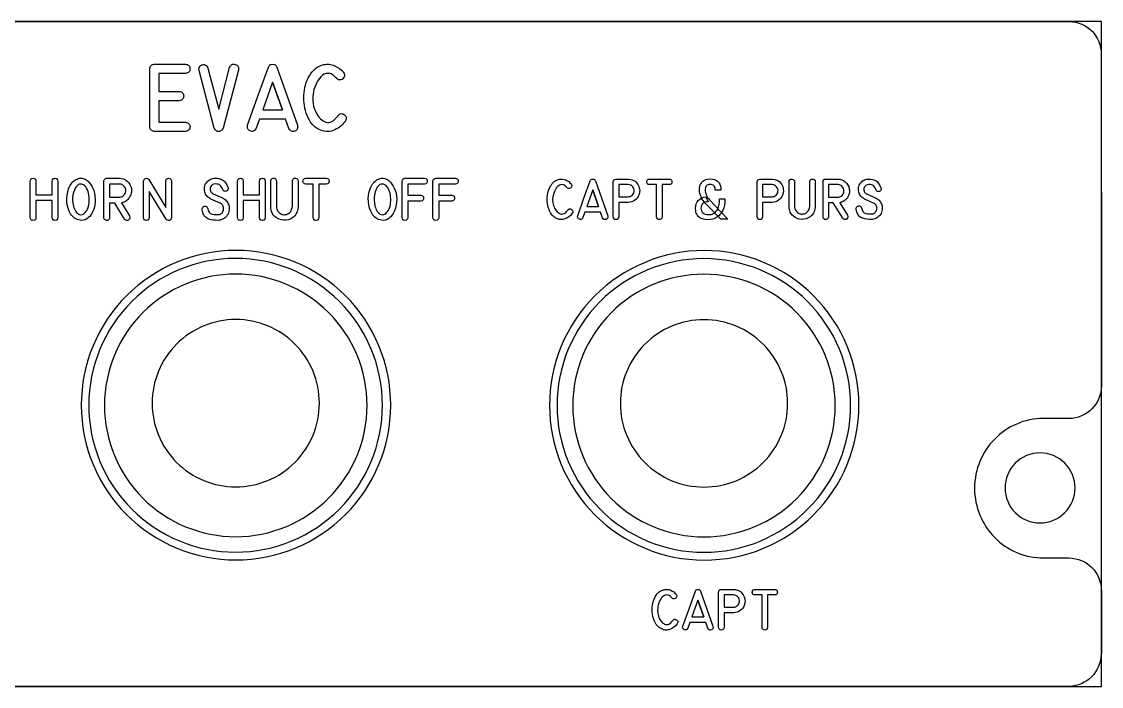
# Model space of a CAD drawing. Extents: x 27 to 704, y 10 to 614.
# Drawn here: x 95.2 to 172, y 317.7 to 365 of the extents above; entities that cross this region are included whole.
import ezdxf

# ---------------------------------------------------------------- set-up
doc = ezdxf.new("R2010")
doc.units = 0
for name, color, linetype in [('_BACKPANEL', 5, 'CONTINUOUS'), ('_ENGRAVING', 105, 'CONTINUOUS'), ('_TOPLAYER', 1, 'CONTINUOUS')]:
    doc.layers.add(name, color=color, linetype=linetype)

msp = doc.modelspace()

# ---------------------------------------------------------------- linework, layer by layer
at = {"layer": '_BACKPANEL'}
msp.add_lwpolyline([(26.964, 365.012), (26.964, 360.284), (26.964, 350.828), (26.964, 331.915), (26.964, 327.186), (26.964, 317.73), (171.964, 317.73), (171.964, 327.186), (171.964, 331.915), (171.964, 350.828), (171.964, 360.284), (171.964, 365.012)], close=True, dxfattribs=at)
for points in [[(110.392, 343.821, 0.414214), (104.442, 337.871, 0.414214), (110.392, 331.921, 0.414214), (116.342, 337.871, 0.414214)], [(143.697, 343.809, 0.414214), (137.747, 337.859, 0.414214), (143.697, 331.909, 0.414214), (149.647, 337.859, 0.414214)], [(167.6, 329.358, 0.414214), (170.088, 331.846, 0.414214), (167.6, 334.334, 0.414214), (165.111, 331.846, 0.414214)]]:
    msp.add_lwpolyline(points, format="xyb", close=True, dxfattribs=at)
at = {"layer": '_ENGRAVING'}
for points in [[(106.815, 361.33), (104.915, 361.33), (104.915, 360.052), (106.364, 360.052), (106.44, 360.036), (106.506, 360.013), (106.562, 359.982), (106.607, 359.945), (106.643, 359.899), (106.668, 359.847), (106.683, 359.787), (106.688, 359.719), (106.683, 359.652), (106.667, 359.592), (106.642, 359.54), (106.606, 359.495), (106.561, 359.457), (106.505, 359.427), (106.439, 359.404), (106.364, 359.389), (104.915, 359.389), (104.915, 357.854), (106.815, 357.854), (106.891, 357.838), (106.957, 357.815), (107.012, 357.785), (107.058, 357.748), (107.093, 357.703), (107.118, 357.651), (107.133, 357.591), (107.138, 357.525), (107.133, 357.459), (107.118, 357.399), (107.093, 357.348), (107.058, 357.303), (107.012, 357.266), (106.957, 357.236), (106.891, 357.213), (106.815, 357.198), (104.596, 357.198), (104.528, 357.211), (104.468, 357.233), (104.416, 357.262), (104.372, 357.3), (104.335, 357.345), (104.306, 357.399), (104.284, 357.46), (104.271, 357.53), (104.271, 361.655), (104.285, 361.727), (104.307, 361.791), (104.337, 361.845), (104.374, 361.89), (104.418, 361.927), (104.47, 361.954), (104.529, 361.972), (104.596, 361.982), (106.815, 361.982), (106.891, 361.971), (106.957, 361.951), (107.012, 361.923), (107.057, 361.887), (107.092, 361.841), (107.118, 361.787), (107.132, 361.725), (107.137, 361.653), (107.132, 361.582), (107.117, 361.52), (107.091, 361.466), (107.056, 361.421), (107.011, 361.385), (106.956, 361.358), (106.89, 361.34)], [(107.78, 361.54), (107.774, 361.619), (107.778, 361.69), (107.793, 361.753), (107.817, 361.808), (107.851, 361.854), (107.895, 361.893), (107.949, 361.924), (108.013, 361.946), (108.079, 361.959), (108.141, 361.96), (108.198, 361.948), (108.249, 361.925), (108.296, 361.889), (108.338, 361.842), (108.374, 361.782), (108.406, 361.711), (109.179, 358.796), (109.956, 361.739), (109.987, 361.811), (110.025, 361.871), (110.067, 361.919), (110.115, 361.954), (110.168, 361.976), (110.226, 361.986), (110.29, 361.984), (110.359, 361.969), (110.425, 361.944), (110.48, 361.912), (110.524, 361.872), (110.557, 361.826), (110.579, 361.772), (110.59, 361.711), (110.59, 361.643), (110.579, 361.568), (109.488, 357.441), (109.434, 357.336), (109.402, 357.294), (109.365, 357.26), (109.325, 357.234), (109.281, 357.215), (109.233, 357.203), (109.181, 357.199), (109.129, 357.203), (109.08, 357.213), (109.036, 357.231), (108.995, 357.257), (108.957, 357.289), (108.923, 357.329), (108.867, 357.432)], [(111.239, 357.649), (111.974, 359.708), (112.711, 361.767), (112.758, 361.86), (112.789, 361.896), (112.824, 361.927), (112.864, 361.95), (112.908, 361.967), (113.011, 361.982), (113.114, 361.969), (113.159, 361.952), (113.199, 361.929), (113.235, 361.899), (113.266, 361.862), (113.314, 361.767), (114.783, 357.637), (114.795, 357.558), (114.797, 357.487), (114.788, 357.423), (114.768, 357.366), (114.738, 357.317), (114.698, 357.275), (114.647, 357.24), (114.586, 357.212), (114.521, 357.194), (114.461, 357.188), (114.404, 357.195), (114.351, 357.213), (114.301, 357.244), (114.256, 357.287), (114.214, 357.341), (114.176, 357.408), (113.94, 358.076), (112.071, 358.076), (111.842, 357.425), (111.804, 357.357), (111.761, 357.302), (111.715, 357.26), (111.665, 357.229), (111.61, 357.211), (111.552, 357.206), (111.491, 357.213), (111.425, 357.232), (111.363, 357.261), (111.312, 357.296), (111.272, 357.338), (111.243, 357.387), (111.226, 357.442), (111.219, 357.505), (111.224, 357.573)], [(118.187, 357.945), (118.167, 357.915), (118.155, 357.899), (118.146, 357.885), (118.064, 357.781), (117.977, 357.684), (117.883, 357.596), (117.783, 357.515), (117.677, 357.442), (117.565, 357.376), (117.446, 357.319), (117.322, 357.269), (117.195, 357.23), (117.068, 357.205), (116.941, 357.193), (116.816, 357.194), (116.69, 357.209), (116.565, 357.238), (116.441, 357.28), (116.317, 357.336), (116.178, 357.415), (116.048, 357.507), (115.928, 357.612), (115.818, 357.729), (115.717, 357.86), (115.626, 358.002), (115.544, 358.158), (115.472, 358.326), (115.409, 358.502), (115.357, 358.679), (115.313, 358.858), (115.279, 359.038), (115.255, 359.221), (115.241, 359.405), (115.236, 359.59), (115.24, 359.778), (115.255, 359.964), (115.279, 360.147), (115.313, 360.326), (115.357, 360.5), (115.41, 360.671), (115.474, 360.839), (115.547, 361.002), (115.63, 361.162), (115.723, 361.312), (115.826, 361.448), (115.939, 361.568), (116.061, 361.674), (116.194, 361.766), (116.337, 361.842), (116.489, 361.904), (116.651, 361.951), (116.748, 361.97), (116.844, 361.981), (116.94, 361.983), (117.036, 361.978), (117.132, 361.964), (117.228, 361.943), (117.324, 361.913), (117.419, 361.875), (117.602, 361.783), (117.768, 361.675), (117.916, 361.549), (118.047, 361.407), (118.059, 361.391), (118.101, 361.319), (118.122, 361.244), (118.123, 361.165), (118.102, 361.083), (118.065, 361.008), (118.015, 360.948), (117.952, 360.903), (117.875, 360.874), (117.789, 360.864), (117.706, 360.878), (117.626, 360.917), (117.55, 360.982), (117.474, 361.067), (117.398, 361.14), (117.323, 361.202), (117.249, 361.252), (117.175, 361.29), (117.102, 361.316), (117.03, 361.33), (116.959, 361.332), (116.82, 361.312), (116.689, 361.266), (116.566, 361.193), (116.45, 361.094), (116.342, 360.974), (116.244, 360.838), (116.155, 360.687), (116.076, 360.519), (116.009, 360.347), (115.956, 360.18), (115.917, 360.019), (115.893, 359.863), (115.878, 359.692), (115.874, 359.521), (115.882, 359.35), (115.901, 359.178), (115.932, 359.008), (115.977, 358.843), (116.036, 358.684), (116.108, 358.529), (116.179, 358.402), (116.255, 358.288), (116.335, 358.186), (116.419, 358.096), (116.508, 358.019), (116.601, 357.955), (116.699, 357.902), (116.802, 357.863), (116.906, 357.84), (117.009, 357.838), (117.113, 357.857), (117.215, 357.897), (117.317, 357.959), (117.418, 358.041), (117.519, 358.145), (117.619, 358.27), (117.662, 358.331), (117.717, 358.385), (117.772, 358.425), (117.827, 358.452), (117.884, 358.465), (117.941, 358.464), (117.999, 358.45), (118.058, 358.422), (118.117, 358.381), (118.171, 358.332), (118.212, 358.282), (118.239, 358.229), (118.255, 358.176), (118.257, 358.121), (118.246, 358.064), (118.223, 358.005)], [(113.706, 358.733), (113.009, 360.695), (112.308, 358.733)], [(113.009, 360.695), (113.706, 358.733)], [(95.774, 351.073), (95.774, 353.665), (95.799, 353.757), (95.818, 353.793), (95.842, 353.822), (95.871, 353.845), (95.904, 353.861), (95.984, 353.872), (96.064, 353.858), (96.096, 353.842), (96.123, 353.819), (96.145, 353.79), (96.162, 353.754), (96.18, 353.665), (96.18, 352.696), (97.338, 352.696), (97.338, 353.665), (97.362, 353.755), (97.404, 353.82), (97.432, 353.843), (97.464, 353.859), (97.542, 353.872), (97.62, 353.86), (97.652, 353.844), (97.68, 353.821), (97.722, 353.756), (97.747, 353.665), (97.747, 351.073), (97.722, 350.982), (97.68, 350.918), (97.652, 350.895), (97.62, 350.879), (97.542, 350.867), (97.464, 350.88), (97.432, 350.896), (97.404, 350.919), (97.362, 350.983), (97.338, 351.073), (97.338, 352.279), (96.18, 352.279), (96.18, 351.073), (96.162, 350.984), (96.145, 350.949), (96.123, 350.92), (96.096, 350.898), (96.064, 350.882), (95.984, 350.868), (95.904, 350.879), (95.871, 350.895), (95.842, 350.917), (95.818, 350.946), (95.799, 350.982)], [(100.289, 353.01), (100.344, 352.805), (100.38, 352.596), (100.394, 352.383), (100.389, 352.167), (100.362, 351.953), (100.314, 351.749), (100.244, 351.554), (100.153, 351.369), (100.083, 351.261), (100.002, 351.162), (99.909, 351.07), (99.804, 350.988), (99.69, 350.922), (99.571, 350.882), (99.445, 350.867), (99.314, 350.878), (99.209, 350.902), (99.109, 350.936), (99.016, 350.979), (98.93, 351.033), (98.849, 351.095), (98.775, 351.168), (98.708, 351.25), (98.647, 351.341), (98.543, 351.539), (98.465, 351.749), (98.411, 351.969), (98.381, 352.2), (98.376, 352.434), (98.396, 352.666), (98.439, 352.895), (98.506, 353.121), (98.549, 353.229), (98.598, 353.33), (98.652, 353.423), (98.713, 353.508), (98.779, 353.586), (98.851, 353.656), (98.93, 353.719), (99.014, 353.773), (99.1, 353.817), (99.187, 353.848), (99.277, 353.867), (99.369, 353.873), (99.456, 353.869), (99.538, 353.856), (99.616, 353.835), (99.691, 353.805), (99.761, 353.767), (99.827, 353.72), (99.889, 353.665), (99.948, 353.601), (100.053, 353.462), (100.145, 353.317), (100.224, 353.166)], [(99.381, 353.457), (99.316, 353.452), (99.256, 353.439), (99.2, 353.416), (99.148, 353.384), (99.1, 353.343), (99.056, 353.293), (99.016, 353.235), (98.98, 353.166), (98.918, 353.027), (98.869, 352.897), (98.832, 352.779), (98.808, 352.671), (98.789, 352.506), (98.788, 352.309), (98.806, 352.097), (98.848, 351.889), (98.878, 351.788), (98.915, 351.692), (98.958, 351.601), (99.008, 351.515), (99.065, 351.439), (99.131, 351.377), (99.205, 351.328), (99.287, 351.294), (99.384, 351.275), (99.475, 351.282), (99.558, 351.316), (99.635, 351.376), (99.703, 351.45), (99.763, 351.526), (99.814, 351.605), (99.855, 351.686), (99.891, 351.777), (99.92, 351.881), (99.943, 351.998), (99.96, 352.128), (99.969, 352.265), (99.971, 352.402), (99.963, 352.539), (99.947, 352.676), (99.921, 352.809), (99.886, 352.936), (99.841, 353.056), (99.786, 353.169), (99.72, 353.268), (99.642, 353.348), (99.551, 353.408), (99.447, 353.448)], [(102.832, 351.189), (102.864, 351.109), (102.865, 351.036), (102.838, 350.97), (102.78, 350.91), (102.745, 350.889), (102.706, 350.877), (102.665, 350.872), (102.621, 350.876), (102.579, 350.888), (102.544, 350.907), (102.514, 350.934), (102.49, 350.967), (101.78, 352.109), (101.421, 352.109), (101.421, 351.077), (101.414, 351.018), (101.392, 350.967), (101.357, 350.926), (101.307, 350.893), (101.251, 350.873), (101.197, 350.87), (101.145, 350.884), (101.094, 350.914), (101.059, 350.947), (101.035, 350.985), (101.02, 351.029), (101.015, 351.077), (101.015, 353.668), (101.019, 353.709), (101.029, 353.747), (101.048, 353.781), (101.073, 353.813), (101.104, 353.839), (101.138, 353.858), (101.176, 353.869), (101.216, 353.873), (102.11, 353.873), (102.266, 353.86), (102.411, 353.821), (102.546, 353.756), (102.67, 353.664), (102.777, 353.553), (102.862, 353.427), (102.925, 353.288), (102.965, 353.134), (102.976, 353.049), (102.978, 352.965), (102.973, 352.882), (102.959, 352.801), (102.937, 352.721), (102.907, 352.643), (102.868, 352.566), (102.821, 352.49), (102.768, 352.419), (102.711, 352.355), (102.65, 352.298), (102.585, 352.249), (102.515, 352.207), (102.441, 352.172), (102.363, 352.145), (102.281, 352.126), (102.254, 352.121)], [(102.11, 352.521), (102.182, 352.527), (102.251, 352.544), (102.318, 352.573), (102.381, 352.612), (102.438, 352.661), (102.485, 352.717), (102.522, 352.78), (102.549, 352.85), (102.57, 352.96), (102.567, 353.065), (102.539, 353.164), (102.487, 353.258), (102.416, 353.339), (102.333, 353.4), (102.238, 353.44), (102.13, 353.46), (101.421, 353.46), (101.421, 352.521)], [(105.816, 351.073), (105.807, 351.003), (105.78, 350.947), (105.734, 350.905), (105.67, 350.877), (105.602, 350.867), (105.541, 350.878), (105.488, 350.911), (105.444, 350.964), (104.235, 352.939), (104.235, 351.073), (104.211, 350.983), (104.168, 350.919), (104.141, 350.896), (104.109, 350.88), (104.032, 350.868), (103.954, 350.88), (103.923, 350.896), (103.895, 350.919), (103.853, 350.983), (103.829, 351.073), (103.829, 353.662), (103.847, 353.732), (103.878, 353.788), (103.924, 353.832), (103.983, 353.863), (104.046, 353.875), (104.103, 353.864), (104.155, 353.83), (104.202, 353.772), (105.411, 351.794), (105.411, 353.662), (105.434, 353.754), (105.453, 353.789), (105.477, 353.819), (105.505, 353.841), (105.539, 353.857), (105.62, 353.869), (105.701, 353.856), (105.733, 353.839), (105.76, 353.817), (105.782, 353.787), (105.799, 353.752), (105.816, 353.662)], [(109.445, 352.469), (109.468, 352.458), (109.494, 352.445), (109.517, 352.432), (109.539, 352.418), (109.563, 352.404), (109.631, 352.354), (109.692, 352.3), (109.746, 352.241), (109.794, 352.177), (109.834, 352.109), (109.868, 352.036), (109.895, 351.958), (109.916, 351.876), (109.931, 351.742), (109.927, 351.605), (109.91, 351.507), (109.881, 351.413), (109.841, 351.323), (109.79, 351.236), (109.729, 351.156), (109.661, 351.086), (109.585, 351.026), (109.503, 350.975), (109.409, 350.931), (109.314, 350.9), (109.217, 350.881), (109.118, 350.875), (108.953, 350.88), (108.792, 350.897), (108.635, 350.924), (108.481, 350.962), (108.408, 350.989), (108.34, 351.024), (108.278, 351.069), (108.221, 351.122), (108.17, 351.185), (108.124, 351.258), (108.083, 351.339), (108.048, 351.429), (108.022, 351.529), (108.002, 351.631), (107.997, 351.683), (108.004, 351.731), (108.023, 351.776), (108.053, 351.818), (108.092, 351.852), (108.134, 351.873), (108.182, 351.883), (108.234, 351.879), (108.286, 351.861), (108.33, 351.832), (108.365, 351.79), (108.392, 351.736), (108.396, 351.722), (108.437, 351.579), (108.491, 351.468), (108.523, 351.425), (108.558, 351.389), (108.596, 351.362), (108.637, 351.343), (108.732, 351.316), (108.843, 351.298), (108.971, 351.288), (109.116, 351.287), (109.183, 351.291), (109.246, 351.304), (109.302, 351.325), (109.353, 351.354), (109.399, 351.392), (109.439, 351.439), (109.474, 351.493), (109.503, 351.557), (109.521, 351.617), (109.529, 351.679), (109.528, 351.742), (109.517, 351.807), (109.497, 351.869), (109.47, 351.926), (109.435, 351.977), (109.392, 352.023), (109.344, 352.058), (109.283, 352.092), (108.616, 352.389), (108.595, 352.401), (108.517, 352.447), (108.447, 352.498), (108.385, 352.554), (108.33, 352.614), (108.283, 352.679), (108.244, 352.748), (108.213, 352.822), (108.189, 352.901), (108.17, 352.994), (108.161, 353.084), (108.163, 353.172), (108.174, 353.257), (108.196, 353.34), (108.228, 353.421), (108.271, 353.499), (108.323, 353.575), (108.383, 353.645), (108.448, 353.705), (108.517, 353.757), (108.591, 353.799), (108.669, 353.831), (108.751, 353.855), (108.838, 353.868), (108.93, 353.873), (109.088, 353.869), (109.238, 353.84), (109.31, 353.821), (109.383, 353.793), (109.469, 353.745), (109.543, 353.69), (109.607, 353.626), (109.661, 353.555), (109.753, 353.398), (109.835, 353.228), (109.848, 353.19), (109.852, 353.121), (109.834, 353.059), (109.798, 353.004), (109.767, 352.977), (109.729, 352.955), (109.689, 352.942), (109.647, 352.939), (109.603, 352.945), (109.561, 352.96), (109.525, 352.985), (109.493, 353.019), (109.467, 353.062), (109.387, 353.236), (109.336, 353.317), (109.268, 353.383), (109.207, 353.418), (109.141, 353.442), (109.048, 353.458), (108.916, 353.463), (108.825, 353.451), (108.745, 353.419), (108.677, 353.366), (108.621, 353.293), (108.591, 353.237), (108.573, 353.179), (108.566, 353.118), (108.569, 353.054), (108.586, 352.977), (108.616, 352.909), (108.661, 352.851), (108.718, 352.801), (108.731, 352.792), (108.747, 352.782), (108.763, 352.775), (108.78, 352.768)], [(110.517, 351.073), (110.517, 353.665), (110.542, 353.757), (110.561, 353.793), (110.585, 353.822), (110.614, 353.845), (110.647, 353.861), (110.727, 353.872), (110.807, 353.858), (110.839, 353.842), (110.866, 353.819), (110.888, 353.79), (110.905, 353.754), (110.923, 353.665), (110.923, 352.696), (112.081, 352.696), (112.081, 353.665), (112.105, 353.755), (112.147, 353.82), (112.175, 353.843), (112.207, 353.859), (112.285, 353.872), (112.363, 353.86), (112.395, 353.844), (112.423, 353.821), (112.465, 353.756), (112.49, 353.665), (112.49, 351.073), (112.465, 350.982), (112.423, 350.918), (112.395, 350.895), (112.363, 350.879), (112.285, 350.867), (112.207, 350.88), (112.175, 350.896), (112.147, 350.919), (112.105, 350.983), (112.081, 351.073), (112.081, 352.279), (110.923, 352.279), (110.923, 351.073), (110.905, 350.984), (110.888, 350.949), (110.866, 350.92), (110.839, 350.898), (110.807, 350.882), (110.727, 350.868), (110.647, 350.879), (110.614, 350.895), (110.585, 350.917), (110.561, 350.946), (110.542, 350.982)], [(114.821, 351.86), (114.821, 351.831), (114.815, 351.743), (114.796, 351.634), (114.77, 351.533), (114.736, 351.439), (114.695, 351.353), (114.646, 351.274), (114.59, 351.202), (114.526, 351.138), (114.454, 351.081), (114.301, 350.988), (114.143, 350.924), (113.98, 350.889), (113.812, 350.882), (113.646, 350.903), (113.486, 350.952), (113.334, 351.029), (113.189, 351.134), (113.122, 351.198), (113.063, 351.268), (113.013, 351.344), (112.97, 351.428), (112.936, 351.518), (112.91, 351.616), (112.892, 351.72), (112.881, 351.831), (112.881, 351.86), (112.881, 353.668), (112.885, 353.71), (112.897, 353.747), (112.938, 353.812), (112.989, 353.854), (113.052, 353.873), (113.127, 353.869), (113.197, 353.844), (113.247, 353.802), (113.277, 353.744), (113.287, 353.668), (113.287, 351.86), (113.297, 351.779), (113.314, 351.702), (113.338, 351.631), (113.371, 351.565), (113.411, 351.505), (113.459, 351.45), (113.515, 351.4), (113.579, 351.356), (113.646, 351.319), (113.715, 351.294), (113.785, 351.28), (113.855, 351.276), (113.927, 351.283), (113.999, 351.301), (114.072, 351.33), (114.146, 351.37), (114.209, 351.414), (114.262, 351.463), (114.307, 351.518), (114.343, 351.579), (114.392, 351.713), (114.417, 351.86), (114.417, 353.668), (114.42, 353.707), (114.446, 353.785), (114.466, 353.815), (114.491, 353.838), (114.52, 353.856), (114.554, 353.867), (114.637, 353.87), (114.717, 353.851), (114.749, 353.834), (114.775, 353.811), (114.795, 353.783), (114.81, 353.75), (114.821, 353.668)], [(115.902, 351.076), (115.902, 353.46), (115.374, 353.46), (115.286, 353.479), (115.251, 353.496), (115.223, 353.519), (115.201, 353.548), (115.185, 353.582), (115.173, 353.666), (115.186, 353.75), (115.201, 353.784), (115.223, 353.812), (115.252, 353.836), (115.286, 353.854), (115.374, 353.873), (116.834, 353.873), (116.921, 353.854), (116.955, 353.836), (116.983, 353.813), (117.005, 353.785), (117.021, 353.75), (117.033, 353.666), (117.021, 353.581), (117.006, 353.547), (116.984, 353.519), (116.956, 353.496), (116.922, 353.478), (116.834, 353.46), (116.307, 353.46), (116.307, 351.076), (116.282, 350.985), (116.238, 350.92), (116.209, 350.898), (116.176, 350.882), (116.095, 350.871), (116.016, 350.884), (115.984, 350.901), (115.957, 350.923), (115.936, 350.952), (115.919, 350.987)], [(121.734, 353.01), (121.79, 352.805), (121.825, 352.596), (121.84, 352.383), (121.834, 352.167), (121.807, 351.953), (121.759, 351.749), (121.69, 351.554), (121.599, 351.369), (121.529, 351.261), (121.447, 351.162), (121.354, 351.07), (121.249, 350.988), (121.136, 350.922), (121.016, 350.882), (120.891, 350.867), (120.76, 350.878), (120.654, 350.902), (120.555, 350.936), (120.462, 350.979), (120.375, 351.033), (120.295, 351.095), (120.221, 351.168), (120.153, 351.25), (120.092, 351.341), (119.989, 351.539), (119.91, 351.749), (119.856, 351.969), (119.827, 352.2), (119.822, 352.434), (119.841, 352.666), (119.885, 352.895), (119.952, 353.121), (119.995, 353.229), (120.043, 353.33), (120.098, 353.423), (120.158, 353.508), (120.225, 353.586), (120.297, 353.656), (120.375, 353.719), (120.459, 353.773), (120.545, 353.817), (120.633, 353.848), (120.723, 353.867), (120.815, 353.873), (120.901, 353.869), (120.984, 353.856), (121.062, 353.835), (121.136, 353.805), (121.207, 353.767), (121.273, 353.72), (121.335, 353.665), (121.393, 353.601), (121.499, 353.462), (121.591, 353.317), (121.669, 353.166)], [(120.826, 353.457), (120.762, 353.452), (120.702, 353.439), (120.646, 353.416), (120.594, 353.384), (120.546, 353.343), (120.501, 353.293), (120.461, 353.235), (120.425, 353.166), (120.364, 353.027), (120.314, 352.897), (120.278, 352.779), (120.253, 352.671), (120.235, 352.506), (120.233, 352.309), (120.252, 352.097), (120.294, 351.889), (120.324, 351.788), (120.36, 351.692), (120.404, 351.601), (120.453, 351.515), (120.511, 351.439), (120.577, 351.377), (120.65, 351.328), (120.733, 351.294), (120.83, 351.275), (120.92, 351.282), (121.004, 351.316), (121.08, 351.376), (121.149, 351.45), (121.208, 351.526), (121.259, 351.605), (121.301, 351.686), (121.336, 351.777), (121.365, 351.881), (121.388, 351.998), (121.405, 352.128), (121.415, 352.265), (121.416, 352.402), (121.409, 352.539), (121.392, 352.676), (121.367, 352.809), (121.332, 352.936), (121.287, 353.056), (121.232, 353.169), (121.166, 353.268), (121.087, 353.348), (120.996, 353.408), (120.892, 353.448)], [(122.22, 351.079), (122.22, 353.665), (122.243, 353.751), (122.284, 353.814), (122.345, 353.855), (122.425, 353.873), (123.818, 353.873), (123.905, 353.854), (123.939, 353.836), (123.968, 353.813), (123.99, 353.785), (124.005, 353.75), (124.018, 353.666), (124.005, 353.581), (123.989, 353.547), (123.967, 353.519), (123.938, 353.496), (123.904, 353.479), (123.815, 353.461), (122.625, 353.461), (122.625, 352.659), (123.553, 352.659), (123.64, 352.641), (123.674, 352.624), (123.703, 352.602), (123.725, 352.575), (123.741, 352.542), (123.754, 352.461), (123.743, 352.379), (123.727, 352.345), (123.705, 352.316), (123.677, 352.292), (123.642, 352.272), (123.553, 352.247), (122.625, 352.247), (122.625, 351.079), (122.607, 350.99), (122.591, 350.955), (122.569, 350.926), (122.542, 350.904), (122.51, 350.887), (122.43, 350.873), (122.349, 350.885), (122.316, 350.901), (122.287, 350.923), (122.263, 350.952), (122.244, 350.988)], [(124.421, 351.079), (124.421, 353.665), (124.443, 353.751), (124.485, 353.814), (124.545, 353.855), (124.625, 353.873), (126.018, 353.873), (126.105, 353.854), (126.14, 353.836), (126.168, 353.813), (126.19, 353.785), (126.205, 353.75), (126.218, 353.666), (126.205, 353.581), (126.189, 353.547), (126.167, 353.519), (126.138, 353.496), (126.104, 353.479), (126.015, 353.461), (124.825, 353.461), (124.825, 352.659), (125.753, 352.659), (125.84, 352.641), (125.874, 352.624), (125.903, 352.602), (125.925, 352.575), (125.941, 352.542), (125.954, 352.461), (125.943, 352.379), (125.927, 352.345), (125.905, 352.316), (125.877, 352.292), (125.842, 352.272), (125.753, 352.247), (124.825, 352.247), (124.825, 351.079), (124.807, 350.99), (124.791, 350.955), (124.769, 350.926), (124.742, 350.904), (124.71, 350.887), (124.63, 350.873), (124.549, 350.885), (124.516, 350.901), (124.487, 350.923), (124.463, 350.952), (124.444, 350.988)], [(134.325, 351.383), (134.312, 351.365), (134.306, 351.355), (134.3, 351.347), (134.198, 351.226), (134.081, 351.124), (133.95, 351.041), (133.804, 350.976), (133.727, 350.953), (133.651, 350.937), (133.575, 350.93), (133.499, 350.931), (133.424, 350.94), (133.348, 350.957), (133.273, 350.983), (133.199, 351.016), (133.115, 351.064), (133.037, 351.12), (132.965, 351.183), (132.898, 351.253), (132.838, 351.332), (132.783, 351.418), (132.734, 351.511), (132.69, 351.613), (132.621, 351.825), (132.574, 352.041), (132.551, 352.262), (132.551, 352.487), (132.574, 352.709), (132.621, 352.922), (132.691, 353.125), (132.785, 353.32), (132.841, 353.41), (132.903, 353.492), (132.971, 353.565), (133.045, 353.629), (133.125, 353.684), (133.211, 353.73), (133.302, 353.767), (133.4, 353.795), (133.516, 353.813), (133.632, 353.811), (133.747, 353.79), (133.863, 353.749), (133.973, 353.694), (134.072, 353.629), (134.162, 353.553), (134.241, 353.468), (134.248, 353.458), (134.273, 353.414), (134.286, 353.369), (134.286, 353.322), (134.274, 353.273), (134.251, 353.227), (134.221, 353.191), (134.183, 353.164), (134.137, 353.147), (134.085, 353.14), (134.035, 353.149), (133.987, 353.173), (133.941, 353.212), (133.85, 353.307), (133.76, 353.374), (133.672, 353.412), (133.585, 353.423), (133.502, 353.41), (133.423, 353.382), (133.349, 353.339), (133.279, 353.279), (133.214, 353.207), (133.155, 353.125), (133.101, 353.034), (133.054, 352.933), (132.981, 352.729), (132.958, 352.632), (132.943, 352.538), (132.932, 352.332), (132.948, 352.125), (132.967, 352.023), (132.994, 351.924), (133.03, 351.828), (133.073, 351.735), (133.161, 351.59), (133.26, 351.474), (133.314, 351.428), (133.37, 351.389), (133.429, 351.357), (133.491, 351.334), (133.553, 351.32), (133.616, 351.319), (133.678, 351.33), (133.74, 351.354), (133.801, 351.391), (133.862, 351.441), (133.922, 351.504), (133.983, 351.579), (134.009, 351.615), (134.075, 351.672), (134.108, 351.688), (134.142, 351.696), (134.177, 351.696), (134.212, 351.687), (134.283, 351.646), (134.339, 351.586), (134.365, 351.522), (134.367, 351.489), (134.361, 351.455)], [(134.72, 351.205), (135.162, 352.444), (135.606, 353.684), (135.634, 353.74), (135.674, 353.78), (135.724, 353.805), (135.786, 353.813), (135.849, 353.806), (135.9, 353.782), (135.94, 353.741), (135.969, 353.684), (136.853, 351.198), (136.861, 351.107), (136.844, 351.035), (136.826, 351.005), (136.802, 350.979), (136.735, 350.942), (136.659, 350.928), (136.625, 350.931), (136.593, 350.943), (136.536, 350.987), (136.488, 351.06), (136.345, 351.462), (135.221, 351.462), (135.083, 351.07), (135.034, 350.996), (134.976, 350.952), (134.943, 350.941), (134.908, 350.938), (134.831, 350.954), (134.763, 350.992), (134.739, 351.018), (134.722, 351.047), (134.707, 351.118)], [(138.307, 353.813), (138.333, 353.813), (138.503, 353.787), (138.583, 353.763), (138.659, 353.732), (138.792, 353.653), (138.85, 353.605), (138.903, 353.552), (138.994, 353.428), (139.064, 353.283), (139.108, 353.128), (139.122, 352.975), (139.118, 352.899), (139.107, 352.824), (139.061, 352.674), (139.006, 352.563), (138.939, 352.465), (138.861, 352.379), (138.771, 352.307), (138.672, 352.248), (138.566, 352.203), (138.453, 352.173), (138.333, 352.158), (138.307, 352.157), (137.637, 352.157), (137.637, 351.132), (137.615, 351.045), (137.575, 350.983), (137.548, 350.961), (137.517, 350.946), (137.441, 350.933), (137.364, 350.946), (137.333, 350.961), (137.306, 350.983), (137.267, 351.045), (137.246, 351.132), (137.246, 353.617), (137.265, 353.694), (137.302, 353.753), (137.356, 353.793), (137.428, 353.813), (137.441, 353.813)], [(138.307, 353.417), (137.637, 353.417), (137.637, 352.555), (138.307, 352.555), (138.384, 352.562), (138.455, 352.582), (138.523, 352.615), (138.585, 352.662), (138.639, 352.719), (138.681, 352.782), (138.71, 352.852), (138.727, 352.929), (138.73, 353.023), (138.714, 353.111), (138.679, 353.194), (138.625, 353.27), (138.557, 353.334), (138.482, 353.38), (138.399, 353.408)], [(140.327, 351.13), (140.327, 353.417), (139.82, 353.417), (139.736, 353.435), (139.702, 353.452), (139.675, 353.474), (139.654, 353.501), (139.639, 353.534), (139.628, 353.614), (139.64, 353.695), (139.655, 353.728), (139.676, 353.755), (139.703, 353.778), (139.736, 353.795), (139.82, 353.813), (141.221, 353.813), (141.304, 353.795), (141.337, 353.778), (141.364, 353.756), (141.385, 353.728), (141.4, 353.696), (141.412, 353.614), (141.4, 353.533), (141.386, 353.501), (141.365, 353.473), (141.338, 353.451), (141.305, 353.435), (141.221, 353.417), (140.716, 353.417), (140.716, 351.13), (140.691, 351.043), (140.649, 350.981), (140.621, 350.96), (140.589, 350.945), (140.512, 350.933), (140.436, 350.947), (140.406, 350.962), (140.38, 350.984), (140.343, 351.045)], [(144.89, 350.952), (143.804, 352.085), (143.709, 352.192), (143.624, 352.304), (143.55, 352.419), (143.487, 352.538), (143.437, 352.661), (143.401, 352.785), (143.38, 352.912), (143.373, 353.041), (143.385, 353.218), (143.423, 353.373), (143.451, 353.443), (143.485, 353.507), (143.526, 353.566), (143.573, 353.62), (143.625, 353.668), (143.683, 353.71), (143.746, 353.745), (143.814, 353.774), (143.965, 353.812), (144.137, 353.825), (144.308, 353.813), (144.459, 353.776), (144.527, 353.748), (144.589, 353.714), (144.647, 353.674), (144.699, 353.628), (144.745, 353.576), (144.786, 353.519), (144.82, 353.457), (144.848, 353.39), (144.885, 353.241), (144.898, 353.071), (144.898, 353.031), (144.498, 353.031), (144.498, 353.071), (144.492, 353.153), (144.474, 353.225), (144.445, 353.288), (144.404, 353.34), (144.352, 353.382), (144.29, 353.411), (144.219, 353.429), (144.137, 353.435), (144.056, 353.429), (143.984, 353.409), (143.922, 353.377), (143.869, 353.332), (143.827, 353.275), (143.797, 353.208), (143.779, 353.13), (143.773, 353.041), (143.778, 352.954), (143.793, 352.866), (143.82, 352.776), (143.856, 352.684), (143.902, 352.594), (143.957, 352.505), (144.021, 352.42), (144.094, 352.337), (145.398, 350.952)], [(148.538, 353.813), (148.565, 353.813), (148.734, 353.787), (148.814, 353.763), (148.89, 353.732), (149.023, 353.653), (149.081, 353.605), (149.134, 353.552), (149.225, 353.428), (149.295, 353.283), (149.339, 353.128), (149.353, 352.975), (149.349, 352.899), (149.338, 352.824), (149.292, 352.674), (149.237, 352.563), (149.17, 352.465), (149.092, 352.379), (149.002, 352.307), (148.903, 352.248), (148.797, 352.203), (148.684, 352.173), (148.565, 352.158), (148.538, 352.157), (147.868, 352.157), (147.868, 351.132), (147.846, 351.045), (147.806, 350.983), (147.779, 350.961), (147.748, 350.946), (147.672, 350.933), (147.595, 350.946), (147.564, 350.961), (147.537, 350.983), (147.498, 351.045), (147.477, 351.132), (147.477, 353.617), (147.496, 353.694), (147.533, 353.753), (147.587, 353.793), (147.659, 353.813), (147.672, 353.813)], [(148.538, 353.417), (147.868, 353.417), (147.868, 352.555), (148.538, 352.555), (148.615, 352.562), (148.687, 352.582), (148.754, 352.615), (148.816, 352.662), (148.871, 352.719), (148.912, 352.782), (148.941, 352.852), (148.958, 352.929), (148.961, 353.023), (148.945, 353.111), (148.91, 353.194), (148.856, 353.27), (148.788, 353.334), (148.713, 353.38), (148.63, 353.408)], [(151.605, 351.883), (151.605, 351.855), (151.6, 351.77), (151.581, 351.666), (151.556, 351.569), (151.524, 351.479), (151.484, 351.396), (151.437, 351.32), (151.383, 351.252), (151.322, 351.19), (151.253, 351.135), (151.106, 351.047), (150.955, 350.985), (150.799, 350.951), (150.638, 350.944), (150.478, 350.964), (150.324, 351.011), (150.178, 351.085), (150.039, 351.187), (149.975, 351.247), (149.919, 351.314), (149.871, 351.388), (149.83, 351.468), (149.797, 351.555), (149.772, 351.648), (149.754, 351.748), (149.745, 351.855), (149.745, 351.883), (149.745, 353.617), (149.748, 353.657), (149.76, 353.693), (149.798, 353.755), (149.848, 353.796), (149.908, 353.814), (149.98, 353.809), (150.047, 353.786), (150.095, 353.746), (150.124, 353.689), (150.134, 353.617), (150.134, 351.883), (150.143, 351.804), (150.159, 351.731), (150.183, 351.663), (150.214, 351.6), (150.253, 351.542), (150.299, 351.489), (150.352, 351.442), (150.413, 351.399), (150.478, 351.364), (150.544, 351.34), (150.611, 351.326), (150.679, 351.322), (150.747, 351.329), (150.817, 351.347), (150.887, 351.375), (150.958, 351.413), (151.018, 351.454), (151.069, 351.502), (151.112, 351.554), (151.146, 351.613), (151.194, 351.741), (151.217, 351.883), (151.217, 353.617), (151.22, 353.655), (151.245, 353.729), (151.288, 353.78), (151.349, 353.807), (151.428, 353.811), (151.506, 353.792), (151.561, 353.754), (151.594, 353.695), (151.605, 353.617)], [(153.905, 351.239), (153.935, 351.162), (153.936, 351.092), (153.91, 351.029), (153.855, 350.971), (153.821, 350.951), (153.784, 350.939), (153.744, 350.935), (153.702, 350.939), (153.662, 350.95), (153.628, 350.969), (153.599, 350.994), (153.576, 351.026), (152.896, 352.122), (152.551, 352.122), (152.551, 351.132), (152.544, 351.075), (152.523, 351.026), (152.489, 350.987), (152.442, 350.955), (152.388, 350.936), (152.336, 350.933), (152.286, 350.946), (152.237, 350.976), (152.204, 351.007), (152.181, 351.043), (152.166, 351.085), (152.162, 351.132), (152.162, 353.617), (152.175, 353.692), (152.217, 353.756), (152.247, 353.781), (152.28, 353.799), (152.316, 353.81), (152.355, 353.813), (153.212, 353.813), (153.361, 353.801), (153.501, 353.763), (153.63, 353.701), (153.749, 353.613), (153.852, 353.506), (153.933, 353.386), (153.993, 353.252), (154.032, 353.105), (154.042, 353.023), (154.045, 352.942), (154.039, 352.863), (154.026, 352.785), (154.005, 352.708), (153.976, 352.633), (153.939, 352.559), (153.894, 352.487), (153.843, 352.418), (153.789, 352.357), (153.73, 352.303), (153.667, 352.255), (153.6, 352.215), (153.53, 352.182), (153.455, 352.156), (153.376, 352.137), (153.35, 352.133)], [(153.212, 352.517), (153.281, 352.522), (153.347, 352.539), (153.411, 352.566), (153.472, 352.604), (153.527, 352.651), (153.572, 352.705), (153.607, 352.765), (153.633, 352.832), (153.653, 352.938), (153.65, 353.038), (153.624, 353.133), (153.573, 353.224), (153.505, 353.301), (153.426, 353.359), (153.334, 353.398), (153.231, 353.417), (152.551, 353.417), (152.551, 352.517)], [(155.912, 352.466), (155.934, 352.456), (155.959, 352.444), (155.981, 352.431), (156.002, 352.418), (156.025, 352.404), (156.09, 352.356), (156.149, 352.304), (156.201, 352.247), (156.246, 352.186), (156.285, 352.121), (156.318, 352.051), (156.363, 351.898), (156.379, 351.77), (156.374, 351.638), (156.358, 351.544), (156.33, 351.454), (156.292, 351.367), (156.243, 351.284), (156.184, 351.208), (156.119, 351.14), (156.047, 351.082), (155.967, 351.033), (155.877, 350.991), (155.786, 350.962), (155.693, 350.944), (155.599, 350.938), (155.44, 350.943), (155.286, 350.959), (155.135, 350.985), (154.987, 351.021), (154.917, 351.047), (154.852, 351.081), (154.792, 351.124), (154.738, 351.175), (154.689, 351.236), (154.644, 351.305), (154.606, 351.383), (154.572, 351.469), (154.547, 351.565), (154.528, 351.663), (154.523, 351.712), (154.53, 351.759), (154.548, 351.802), (154.577, 351.842), (154.614, 351.875), (154.655, 351.895), (154.7, 351.904), (154.75, 351.901), (154.8, 351.884), (154.842, 351.855), (154.876, 351.815), (154.902, 351.763), (154.906, 351.75), (154.945, 351.613), (154.997, 351.507), (155.061, 351.431), (155.097, 351.405), (155.137, 351.386), (155.228, 351.361), (155.334, 351.343), (155.457, 351.334), (155.596, 351.333), (155.661, 351.337), (155.721, 351.349), (155.775, 351.369), (155.824, 351.397), (155.868, 351.434), (155.906, 351.478), (155.939, 351.531), (155.967, 351.592), (155.985, 351.65), (155.993, 351.709), (155.992, 351.77), (155.981, 351.831), (155.962, 351.891), (155.936, 351.945), (155.902, 351.995), (155.861, 352.039), (155.815, 352.073), (155.756, 352.105), (155.117, 352.39), (155.096, 352.402), (155.022, 352.446), (154.955, 352.495), (154.895, 352.548), (154.842, 352.606), (154.797, 352.668), (154.76, 352.735), (154.73, 352.806), (154.707, 352.881), (154.689, 352.97), (154.681, 353.056), (154.682, 353.141), (154.693, 353.223), (154.714, 353.302), (154.745, 353.38), (154.786, 353.455), (154.836, 353.527), (154.894, 353.594), (154.956, 353.652), (155.022, 353.702), (155.092, 353.742), (155.167, 353.773), (155.247, 353.796), (155.33, 353.809), (155.418, 353.813), (155.57, 353.809), (155.713, 353.782), (155.783, 353.764), (155.853, 353.736), (155.935, 353.691), (156.006, 353.638), (156.068, 353.577), (156.119, 353.508), (156.207, 353.357), (156.286, 353.195), (156.298, 353.158), (156.303, 353.092), (156.285, 353.033), (156.25, 352.98), (156.221, 352.954), (156.184, 352.933), (156.146, 352.92), (156.106, 352.917), (156.064, 352.923), (156.024, 352.938), (155.988, 352.961), (155.958, 352.994), (155.933, 353.036), (155.856, 353.202), (155.807, 353.28), (155.742, 353.344), (155.684, 353.377), (155.621, 353.4), (155.531, 353.415), (155.404, 353.42), (155.317, 353.408), (155.241, 353.378), (155.176, 353.327), (155.121, 353.257), (155.093, 353.204), (155.076, 353.148), (155.068, 353.089), (155.072, 353.027), (155.088, 352.954), (155.117, 352.889), (155.16, 352.833), (155.215, 352.785), (155.227, 352.776), (155.243, 352.767), (155.258, 352.76), (155.274, 352.753)], [(136.205, 351.857), (135.785, 353.039), (135.363, 351.857)], [(135.785, 353.039), (136.205, 351.857)], [(143.994, 352.204), (143.879, 352.197), (143.778, 352.174), (143.691, 352.136), (143.617, 352.083), (143.558, 352.016), (143.516, 351.936), (143.491, 351.844), (143.483, 351.74), (143.491, 351.637), (143.518, 351.546), (143.562, 351.468), (143.625, 351.401), (143.703, 351.349), (143.796, 351.311), (143.903, 351.288), (144.026, 351.281), (144.116, 351.285), (144.2, 351.299), (144.28, 351.322), (144.354, 351.354), (144.424, 351.395), (144.487, 351.445), (144.546, 351.505), (144.6, 351.573), (144.648, 351.65), (144.689, 351.734), (144.724, 351.826), (144.753, 351.925), (144.775, 352.031), (144.791, 352.146), (144.804, 352.396), (145.184, 352.396), (145.175, 352.171), (145.147, 351.963), (145.101, 351.772), (145.037, 351.598), (144.955, 351.444), (144.857, 351.308), (144.743, 351.192), (144.612, 351.096), (144.465, 351.02), (144.304, 350.966), (144.128, 350.933), (143.937, 350.922), (143.748, 350.936), (143.661, 350.952), (143.581, 350.976), (143.506, 351.006), (143.437, 351.042), (143.373, 351.086), (143.315, 351.136), (143.263, 351.192), (143.218, 351.254), (143.181, 351.321), (143.15, 351.394), (143.125, 351.472), (143.108, 351.556), (143.094, 351.74), (143.107, 351.906), (143.143, 352.055), (143.203, 352.186), (143.288, 352.3), (143.394, 352.394), (143.52, 352.465), (143.665, 352.514), (143.83, 352.541)], [(141.796, 322.191), (141.783, 322.173), (141.776, 322.163), (141.771, 322.155), (141.668, 322.033), (141.551, 321.931), (141.419, 321.847), (141.272, 321.782), (141.195, 321.759), (141.118, 321.743), (141.042, 321.736), (140.966, 321.737), (140.89, 321.746), (140.814, 321.763), (140.739, 321.789), (140.664, 321.823), (140.58, 321.871), (140.501, 321.926), (140.429, 321.99), (140.362, 322.061), (140.301, 322.139), (140.246, 322.226), (140.197, 322.32), (140.153, 322.422), (140.083, 322.635), (140.036, 322.853), (140.013, 323.074), (140.013, 323.3), (140.036, 323.523), (140.083, 323.737), (140.154, 323.942), (140.249, 324.137), (140.305, 324.228), (140.367, 324.31), (140.435, 324.383), (140.509, 324.447), (140.59, 324.503), (140.676, 324.549), (140.768, 324.586), (140.866, 324.615), (140.983, 324.633), (141.099, 324.631), (141.215, 324.61), (141.331, 324.569), (141.442, 324.513), (141.542, 324.448), (141.632, 324.372), (141.711, 324.286), (141.718, 324.276), (141.744, 324.232), (141.756, 324.187), (141.757, 324.139), (141.744, 324.09), (141.722, 324.044), (141.691, 324.008), (141.653, 323.981), (141.607, 323.963), (141.555, 323.957), (141.504, 323.966), (141.456, 323.989), (141.41, 324.028), (141.318, 324.124), (141.228, 324.192), (141.139, 324.23), (141.052, 324.24), (140.969, 324.228), (140.889, 324.2), (140.815, 324.156), (140.744, 324.096), (140.679, 324.024), (140.62, 323.941), (140.566, 323.85), (140.518, 323.749), (140.446, 323.543), (140.422, 323.446), (140.407, 323.352), (140.396, 323.145), (140.412, 322.937), (140.431, 322.834), (140.459, 322.735), (140.494, 322.638), (140.538, 322.545), (140.626, 322.399), (140.726, 322.283), (140.78, 322.236), (140.836, 322.197), (140.895, 322.165), (140.957, 322.141), (141.02, 322.127), (141.083, 322.126), (141.145, 322.138), (141.207, 322.162), (141.269, 322.199), (141.33, 322.249), (141.391, 322.312), (141.452, 322.388), (141.478, 322.425), (141.544, 322.482), (141.578, 322.498), (141.612, 322.506), (141.647, 322.505), (141.682, 322.497), (141.753, 322.455), (141.81, 322.395), (141.827, 322.363), (141.836, 322.331), (141.838, 322.297), (141.831, 322.263)], [(142.192, 322.012), (142.637, 323.258), (143.083, 324.503), (143.111, 324.56), (143.151, 324.6), (143.202, 324.625), (143.264, 324.633), (143.327, 324.626), (143.378, 324.601), (143.418, 324.561), (143.447, 324.503), (144.336, 322.005), (144.344, 321.914), (144.327, 321.841), (144.309, 321.811), (144.285, 321.785), (144.217, 321.748), (144.141, 321.733), (144.107, 321.737), (144.075, 321.748), (144.017, 321.793), (143.969, 321.866), (143.826, 322.271), (142.696, 322.271), (142.557, 321.876), (142.508, 321.802), (142.449, 321.758), (142.417, 321.747), (142.382, 321.744), (142.305, 321.76), (142.236, 321.798), (142.212, 321.824), (142.195, 321.853), (142.18, 321.925)], [(145.797, 324.633), (145.824, 324.633), (145.911, 324.623), (145.994, 324.606), (146.074, 324.582), (146.151, 324.551), (146.284, 324.472), (146.343, 324.424), (146.396, 324.37), (146.487, 324.246), (146.557, 324.1), (146.602, 323.945), (146.616, 323.791), (146.612, 323.714), (146.6, 323.639), (146.555, 323.489), (146.499, 323.377), (146.432, 323.278), (146.354, 323.192), (146.263, 323.119), (146.164, 323.06), (146.057, 323.015), (145.944, 322.985), (145.824, 322.97), (145.797, 322.969), (145.123, 322.969), (145.123, 321.938), (145.102, 321.851), (145.062, 321.789), (145.035, 321.767), (145.003, 321.752), (144.926, 321.739), (144.85, 321.752), (144.818, 321.767), (144.792, 321.789), (144.752, 321.851), (144.731, 321.938), (144.731, 324.435), (144.75, 324.513), (144.787, 324.572), (144.842, 324.612), (144.914, 324.633), (144.926, 324.633)], [(145.797, 324.235), (145.123, 324.235), (145.123, 323.368), (145.797, 323.368), (145.874, 323.375), (145.946, 323.395), (146.014, 323.429), (146.077, 323.476), (146.131, 323.533), (146.173, 323.597), (146.202, 323.667), (146.219, 323.744), (146.222, 323.839), (146.206, 323.928), (146.171, 324.01), (146.116, 324.087), (146.049, 324.152), (145.973, 324.198), (145.889, 324.225)], [(147.826, 321.937), (147.826, 324.235), (147.317, 324.235), (147.233, 324.253), (147.199, 324.27), (147.172, 324.292), (147.151, 324.32), (147.136, 324.352), (147.124, 324.433), (147.136, 324.514), (147.152, 324.547), (147.173, 324.575), (147.2, 324.597), (147.233, 324.614), (147.317, 324.633), (148.725, 324.633), (148.809, 324.615), (148.842, 324.598), (148.869, 324.575), (148.89, 324.548), (148.905, 324.515), (148.917, 324.433), (148.905, 324.352), (148.891, 324.319), (148.87, 324.291), (148.843, 324.269), (148.809, 324.252), (148.725, 324.235), (148.218, 324.235), (148.218, 321.937), (148.193, 321.849), (148.15, 321.787), (148.123, 321.766), (148.091, 321.75), (148.013, 321.739), (147.937, 321.753), (147.906, 321.768), (147.88, 321.79), (147.843, 321.852)], [(143.684, 322.668), (143.263, 323.855), (142.838, 322.668)], [(143.263, 323.855), (143.684, 322.668)]]:
    msp.add_lwpolyline(points, close=True, dxfattribs=at)
for points in [[(110.408, 348.74, 0.414214), (99.402, 337.734, 0.414214), (110.408, 326.727, 0.414214), (121.415, 337.734, 0.414214)], [(143.714, 348.728, 0.414214), (132.707, 337.721, 0.414214), (143.714, 326.715, 0.414214), (154.72, 337.721, 0.414214)], [(110.381, 348.165, 0.414214), (99.939, 337.723, 0.414214), (110.381, 327.282, 0.414214), (120.822, 337.723, 0.414214)], [(143.686, 348.152, 0.414214), (133.245, 337.711, 0.414214), (143.686, 327.269, 0.414214), (154.128, 337.711, 0.414214)]]:
    msp.add_lwpolyline(points, format="xyb", close=True, dxfattribs=at)
at = {"layer": '_TOPLAYER'}
msp.add_lwpolyline([(30.589, 365.013), (169.677, 365.011), (169.914, 364.999), (170.142, 364.963), (170.363, 364.906), (170.573, 364.828), (170.773, 364.73), (170.961, 364.613), (171.136, 364.479), (171.297, 364.329), (171.443, 364.163), (171.573, 363.984), (171.686, 363.792), (171.781, 363.588), (171.856, 363.374), (171.911, 363.151), (171.945, 362.92), (171.957, 362.682), (171.957, 360.363), (171.964, 345.438), (171.964, 341.437), (171.964, 339.113), (171.952, 338.874), (171.917, 338.643), (171.859, 338.42), (171.782, 338.206), (171.684, 338.002), (171.568, 337.81), (171.435, 337.631), (171.285, 337.466), (171.121, 337.315), (170.942, 337.181), (170.751, 337.064), (170.549, 336.966), (170.336, 336.888), (170.114, 336.831), (169.884, 336.795), (169.647, 336.783), (167.846, 336.783), (167.594, 336.777), (167.345, 336.757), (167.099, 336.726), (166.858, 336.682), (166.62, 336.626), (166.387, 336.559), (166.159, 336.481), (165.937, 336.391), (165.719, 336.292), (165.508, 336.182), (165.302, 336.062), (165.103, 335.932), (164.911, 335.793), (164.726, 335.646), (164.548, 335.489), (164.377, 335.325), (164.215, 335.152), (164.061, 334.972), (163.915, 334.784), (163.778, 334.59), (163.651, 334.388), (163.533, 334.181), (163.424, 333.967), (163.326, 333.747), (163.238, 333.522), (163.161, 333.292), (163.095, 333.058), (163.04, 332.818), (162.997, 332.575), (162.966, 332.328), (162.947, 332.077), (162.941, 331.823), (162.947, 331.569), (162.966, 331.318), (162.997, 331.071), (163.04, 330.827), (163.095, 330.588), (163.161, 330.353), (163.238, 330.123), (163.326, 329.898), (163.424, 329.679), (163.533, 329.465), (163.651, 329.257), (163.778, 329.056), (163.915, 328.862), (164.061, 328.674), (164.215, 328.494), (164.377, 328.321), (164.548, 328.157), (164.726, 328), (164.911, 327.853), (165.103, 327.714), (165.302, 327.585), (165.508, 327.465), (165.719, 327.355), (165.937, 327.255), (166.159, 327.166), (166.387, 327.088), (166.62, 327.02), (166.858, 326.965), (167.099, 326.921), (167.345, 326.889), (167.594, 326.87), (167.846, 326.863), (169.659, 326.863), (169.895, 326.85), (170.124, 326.814), (170.345, 326.756), (170.557, 326.677), (170.758, 326.579), (170.948, 326.462), (171.126, 326.327), (171.29, 326.177), (171.438, 326.012), (171.571, 325.833), (171.686, 325.641), (171.783, 325.438), (171.861, 325.224), (171.917, 325.002), (171.952, 324.771), (171.964, 324.534), (171.964, 322.53), (171.963, 321.358), (171.964, 320.048), (171.944, 320.037), (171.931, 319.804), (171.895, 319.577), (171.838, 319.358), (171.76, 319.147), (171.664, 318.947), (171.549, 318.758), (171.417, 318.581), (171.269, 318.418), (171.107, 318.269), (170.931, 318.136), (170.743, 318.02), (170.543, 317.922), (170.332, 317.843), (170.113, 317.784), (169.885, 317.746), (169.65, 317.731), (168.74, 317.73), (30.182, 317.73)], dxfattribs=at)
for points in [[(110.392, 347.055, 0.414214), (101.054, 337.717, 0.414214), (110.392, 328.379, 0.414214), (119.729, 337.717, 0.414214)], [(143.697, 347.042, 0.414214), (134.359, 337.705, 0.414214), (143.697, 328.367, 0.414214), (153.035, 337.705, 0.414214)]]:
    msp.add_lwpolyline(points, format="xyb", close=True, dxfattribs=at)

doc.saveas('drawing.dxf')
